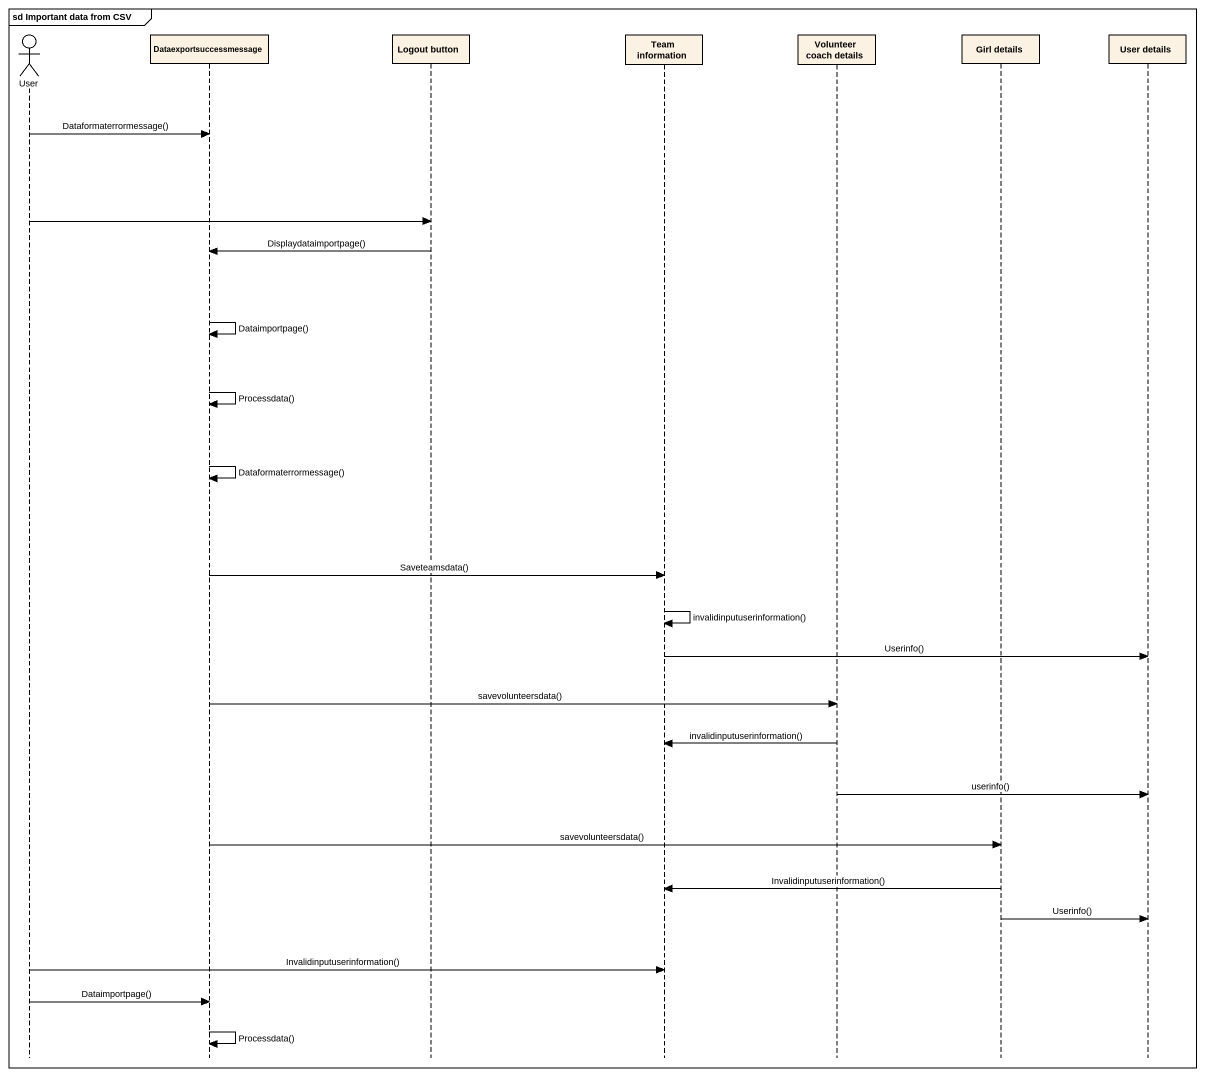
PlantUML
@startuml
mainframe sd Important data from CSV
hide footbox
actor User
participant Dataexportsuccessmessage
participant "Logout button" as Logout_button
participant "Team information" as Team_information
participant "Volunteer coach details" as Volunteer_coach_details
participant "Girl details" as Girl_details
participant "User details" as User_details

User -> Dataexportsuccessmessage : Dataformaterrormessage()
User -> Logout_button
Logout_button -> Dataexportsuccessmessage : Displaydataimportpage()
Dataexportsuccessmessage -> Dataexportsuccessmessage : Dataimportpage()
Dataexportsuccessmessage -> Dataexportsuccessmessage : Processdata()
Dataexportsuccessmessage -> Dataexportsuccessmessage : Dataformaterrormessage()
Dataexportsuccessmessage -> Team_information : Saveteamsdata()
Team_information -> Team_information : invalidinputuserinformation()
Team_information -> User_details : Userinfo()
Dataexportsuccessmessage -> Volunteer_coach_details : savevolunteersdata()
Volunteer_coach_details -> Team_information : invalidinputuserinformation()
Volunteer_coach_details -> User_details : userinfo()
Dataexportsuccessmessage -> Girl_details : savevolunteersdata()
Girl_details -> Team_information : Invalidinputuserinformation()
Girl_details -> User_details : Userinfo()
User -> Team_information : Invalidinputuserinformation()
User -> Dataexportsuccessmessage : Dataimportpage()
Dataexportsuccessmessage -> Dataexportsuccessmessage : Processdata()
@enduml
